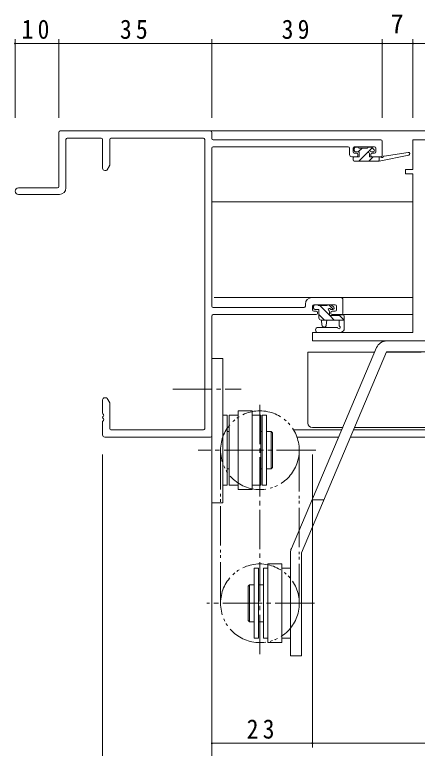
# Model space of a CAD drawing. Units: millimetres on the paper. Extents: x -420 to 373, y -297 to 267.
# Drawn here: x -117.1 to -25, y -201.7 to -34 of the extents above; entities that cross this region are included whole.
import ezdxf
from ezdxf.enums import TextEntityAlignment as Align

# ---------------------------------------------------------------- set-up
doc = ezdxf.new("R2010")
doc.units = ezdxf.units.MM
doc.linetypes.add('CHAIN2', pattern=[12, 9, -1, 1, -1])
doc.linetypes.add('DOUBLE_CHAIN2', pattern=[12.8, 9, -1, 0.6, -0.6, 0.6, -1])
for name, color, linetype, lineweight in [('0-3_YKK_11', 7, 'Continuous', 9), ('0-4_YKK_12', 2, 'Continuous', 9), ('0-5_YKK_13', 4, 'Continuous', 9), ('0-6_YKK_D', 6, 'Continuous', 9)]:
    doc.layers.add(name, color=color, linetype=linetype, lineweight=lineweight)
doc.styles.add('ＭＳ ゴシック', font='')
doc.styles.get('ＭＳ ゴシック').set_extended_font_data('MS Gothic')

msp = doc.modelspace()

# ---------------------------------------------------------------- linework, layer by layer
at = {"layer": '0-3_YKK_11'}
for p, q in [((-106.979, -73.275), (-106.979, -60.875)), ((-106.679, -60.575), (-72.279, -60.575)), ((-71.979, -60.875), (-71.979, -62.275)), ((-105.349, -62.505), (-105.349, -73.575)), ((-97.279, -62.205), (-105.049, -62.205)), ((-96.979, -69.075), (-96.979, -62.505)), ((-95.349, -62.505), (-95.349, -68.404)), ((-73.909, -62.205), (-95.049, -62.205)), ((-73.609, -128.645), (-73.609, -62.505)), ((-71.679, -62.575), (-33.279, -62.575)), ((-32.979, -62.875), (-32.979, -66.175)), ((-25.981, -62.576), (-25.981, -69.376)), ((9.019, -62.576), (-25.981, -62.576)), ((-71.979, -64.505), (-71.979, -100.645)), ((-40.779, -64.205), (-71.679, -64.205)), ((-40.479, -65.975), (-40.479, -64.505)), ((-39.679, -64.505), (-39.679, -65.375)), ((-34.779, -64.205), (-39.379, -64.205)), ((-34.479, -65.375), (-34.479, -64.505)), ((-38.879, -66.475), (-39.979, -66.475)), ((-39.379, -65.675), (-38.879, -65.675)), ((-38.579, -65.975), (-38.579, -66.175)), ((-35.579, -66.175), (-35.579, -65.975)), ((-35.279, -65.675), (-34.779, -65.675)), ((-33.279, -66.475), (-35.279, -66.475)), ((-95.389, -68.554), (-95.892, -69.425)), ((-96.152, -69.575), (-96.479, -69.575)), ((-27.681, -69.376), (-27.681, -70.376)), ((-25.981, -69.376), (-27.681, -69.376)), ((-27.681, -70.376), (-25.981, -70.376)), ((-25.981, -70.376), (-25.981, -106.646)), ((-116.229, -73.575), (-107.279, -73.575)), ((-106.849, -75.075), (-116.229, -75.075)), ((-49.079, -98.675), (-42.479, -98.675)), ((-50.579, -100.645), (-50.579, -100.175)), ((-48.949, -100.605), (-48.949, -101.475)), ((-43.779, -100.305), (-48.649, -100.305)), ((-43.479, -101.475), (-43.479, -100.605)), ((-41.979, -99.175), (-41.979, -102.275)), ((-71.679, -100.945), (-50.879, -100.945)), ((-48.649, -101.775), (-48.079, -101.775)), ((-47.779, -102.075), (-47.779, -102.275)), ((-44.779, -102.275), (-44.779, -102.075)), ((-44.479, -101.775), (-43.779, -101.775)), ((-71.979, -102.875), (-71.979, -130.275)), ((-48.079, -102.575), (-71.679, -102.575)), ((-42.279, -102.575), (-44.479, -102.575)), ((-48.981, -106.646), (-48.981, -108.576)), ((-25.981, -106.646), (-48.981, -106.646)), ((-48.981, -108.576), (-8.981, -108.576)), ((-96.979, -125.117), (-96.979, -122.075)), ((-96.479, -121.575), (-96.152, -121.575)), ((-95.892, -121.725), (-95.389, -122.597)), ((-95.349, -122.747), (-95.349, -128.645)), ((-96.979, -126.117), (-96.979, -126.034)), ((-96.979, -130.075), (-96.979, -127.034)), ((-95.049, -128.945), (-73.909, -128.945)), ((-72.279, -130.575), (-96.479, -130.575))]:
    msp.add_line(p, q, dxfattribs=at)
for centre, radius, start, end in [((-106.679, -60.875), 0.3, 90, 180), ((-72.279, -60.875), 0.3, 0, 90), ((-105.049, -62.505), 0.3, 90, 180), ((-97.279, -62.505), 0.3, 0, 90), ((-95.049, -62.505), 0.3, 90, 180), ((-73.909, -62.505), 0.3, 0, 90), ((-71.679, -62.275), 0.3, 180, 270), ((-33.279, -62.875), 0.3, 0, 90), ((-71.679, -64.505), 0.3, 90, 180), ((-40.779, -64.505), 0.3, 0, 90), ((-39.379, -64.505), 0.3, 90, 180), ((-39.379, -65.375), 0.3, 180, 270), ((-34.779, -64.505), 0.3, 0, 90), ((-34.779, -65.375), 0.3, 270, 0), ((-39.979, -65.975), 0.5, 180, 270), ((-38.879, -65.975), 0.3, 0, 90), ((-38.879, -66.175), 0.3, 270, 0), ((-35.279, -65.975), 0.3, 90, 180), ((-35.279, -66.175), 0.3, 180, 270), ((-33.279, -66.175), 0.3, 270, 0), ((-95.649, -68.404), 0.3, 330, 0), ((-96.479, -69.075), 0.5, 180, 270), ((-96.152, -69.275), 0.3, 270, 330), ((-116.229, -74.325), 0.75, 90, 270), ((-107.279, -73.275), 0.3, 270, 0), ((-106.849, -73.575), 1.5, 270, 0), ((-49.079, -100.175), 1.5, 90, 180), ((-42.479, -99.175), 0.5, 0, 90), ((-71.679, -100.645), 0.3, 180, 270), ((-50.879, -100.645), 0.3, 270, 0), ((-48.649, -100.605), 0.3, 90, 180), ((-43.779, -100.605), 0.3, 0, 90), ((-48.649, -101.475), 0.3, 180, 270), ((-48.079, -102.075), 0.3, 0, 90), ((-48.079, -102.275), 0.3, 270, 0), ((-44.479, -102.075), 0.3, 90, 180), ((-44.479, -102.275), 0.3, 180, 270), ((-43.779, -101.475), 0.3, 270, 0), ((-42.279, -102.275), 0.3, 270, 0), ((-71.679, -102.875), 0.3, 90, 180), ((-96.479, -122.075), 0.5, 90, 180), ((-96.152, -121.875), 0.3, 30, 90), ((-95.649, -122.747), 0.3, 0, 30), ((-96.779, -125.117), 0.2, 180, 246.42181), ((-96.979, -125.575), 0.3, 293.57817, 66.42181), ((-96.779, -126.034), 0.2, 113.57817, 180), ((-96.779, -126.117), 0.2, 180, 246.42181), ((-96.779, -127.034), 0.2, 113.57817, 180), ((-96.979, -126.575), 0.3, 293.57817, 66.42181), ((-95.049, -128.645), 0.3, 180, 270), ((-73.909, -128.645), 0.3, 270, 0), ((-96.479, -130.075), 0.5, 180, 270), ((-72.279, -130.275), 0.3, 270, 0)]:
    msp.add_arc(centre, radius, start, end, dxfattribs=at)
at = {"layer": '0-4_YKK_12'}
for p, q in [((-72.281, -60.575), (76.519, -60.575)), ((-71.981, -76.775), (-25.981, -76.775)), ((-25.981, -98.675), (-71.481, -98.675)), ((-42.281, -102.575), (-25.981, -102.575)), ((-53.264, -128.945), (-42.282, -128.945)), ((-39.566, -128.945), (76.519, -128.945)), ((-52.497, -130.575), (-42.974, -130.575)), ((-40.258, -130.575), (76.519, -130.575))]:
    msp.add_line(p, q, dxfattribs=at)
at = {"layer": '0-5_YKK_13'}
for p, q in [((-39.381, -65.075), (-39.381, -64.575)), ((-39.081, -64.275), (-38.581, -64.275)), ((-38.281, -65.375), (-39.081, -65.375)), ((-38.462, -65.375), (-37.562, -64.475)), ((-38.381, -64.475), (-36.381, -64.475)), ((-38.317, -67.475), (-36.104, -65.263)), ((-38.281, -66.475), (-38.281, -65.375)), ((-36.181, -64.275), (-35.581, -64.275)), ((-35.993, -65.152), (-35.287, -64.445)), ((-35.081, -65.375), (-35.42, -65.375)), ((-35.369, -64.363), (-34.869, -64.863)), ((-39.681, -67.175), (-39.681, -66.775)), ((-39.381, -66.475), (-38.281, -66.475)), ((-36.072, -67.475), (-35.072, -66.475)), ((-35.881, -65.836), (-35.881, -66.475)), ((-35.881, -66.475), (-33.683, -66.475)), ((-33.683, -67.475), (-26.922, -66.069)), ((-33.683, -66.475), (-33.596, -66.461)), ((-33.683, -67.475), (-33.683, -66.475)), ((-32.569, -66.302), (-27.027, -65.479)), ((-39.381, -67.475), (-33.683, -67.475)), ((-33.826, -67.475), (-33.683, -67.332)), ((-48.681, -101.105), (-48.681, -100.605)), ((-48.381, -100.305), (-47.881, -100.305)), ((-47.681, -100.505), (-45.581, -100.505)), ((-45.081, -102.699), (-47.274, -100.505)), ((-45.381, -100.305), (-44.781, -100.305)), ((-44.156, -101.378), (-45.229, -100.305)), ((-44.569, -100.393), (-44.069, -100.893)), ((-47.481, -101.405), (-48.381, -101.405)), ((-47.481, -103.305), (-47.481, -101.405)), ((-45.081, -101.866), (-45.081, -102.805)), ((-44.281, -101.405), (-44.62, -101.405)), ((-46.22, -103.805), (-47.481, -102.544)), ((-41.681, -103.805), (-46.981, -103.805)), ((-46.881, -103.805), (-46.779, -104.95)), ((-45.681, -103.805), (-45.783, -104.95)), ((-45.081, -102.805), (-42.781, -102.805)), ((-43.974, -103.805), (-44.974, -102.805)), ((-42.881, -104.986), (-42.881, -103.805)), ((-41.729, -103.805), (-42.775, -102.759)), ((-42.581, -102.605), (-41.981, -102.605)), ((-41.681, -102.905), (-41.681, -105.868)), ((-43.417, -105.475), (-47.664, -105.475)), ((-42.486, -106.675), (-47.664, -106.675)), ((-42.296, -106.608), (-41.865, -106.255)), ((-31.981, -108.575), (-12.981, -108.575)), ((-53.782, -156.038), (-34.282, -110.099)), ((-51.481, -157.014), (-31.981, -111.075)), ((-49.981, -111.175), (-48.981, -111.175)), ((-49.981, -127.375), (-49.981, -111.175)), ((-48.981, -111.175), (-34.739, -111.175)), ((-32.023, -111.175), (-24.051, -111.175)), ((-31.981, -111.075), (-12.981, -111.075)), ((-71.981, -145.575), (-71.981, -112.575)), ((-71.981, -112.575), (-69.481, -112.575)), ((-65.981, -142.575), (-65.981, -124.575)), ((-65.981, -124.575), (-62.781, -124.575)), ((-62.781, -124.575), (-62.781, -142.575)), ((-62.781, -125.575), (-60.781, -125.575)), ((-60.481, -125.575), (-60.481, -141.575)), ((-42.04, -128.375), (-48.981, -128.375)), ((-0.981, -128.375), (-39.324, -128.375)), ((-67.981, -129.325), (-68.481, -129.325)), ((-60.781, -129.325), (-60.481, -129.325)), ((-58.381, -129.325), (-59.481, -129.325)), ((-58.381, -129.325), (-58.381, -137.825)), ((-58.381, -129.325), (-58.081, -129.625)), ((-58.081, -137.525), (-58.081, -129.625)), ((-67.981, -137.825), (-68.481, -137.825)), ((-60.481, -137.825), (-60.781, -137.825)), ((-68.481, -141.575), (-69.481, -141.575)), ((-65.981, -142.575), (-62.781, -142.575)), ((-46.357, -144.944), (-49.073, -144.944)), ((-53.981, -180.575), (-53.981, -157.014)), ((-51.481, -180.575), (-51.481, -157.014)), ((-62.281, -160.575), (-61.281, -160.575)), ((-61.281, -160.575), (-61.281, -176.575)), ((-60.181, -160.575), (-59.181, -160.575)), ((-60.181, -176.575), (-60.181, -160.575)), ((-59.181, -177.575), (-59.181, -159.575)), ((-59.181, -159.575), (-55.981, -159.575)), ((-55.981, -159.575), (-55.981, -177.575)), ((-55.981, -160.575), (-53.981, -160.575)), ((-63.681, -164.625), (-63.381, -164.325)), ((-63.381, -164.325), (-62.281, -164.325)), ((-63.381, -172.825), (-63.381, -164.325)), ((-61.281, -164.325), (-60.181, -164.325)), ((-63.681, -172.525), (-63.681, -164.625)), ((-63.381, -172.825), (-63.681, -172.525)), ((-62.281, -172.825), (-63.381, -172.825)), ((-60.181, -172.825), (-61.281, -172.825)), ((-59.181, -176.575), (-60.181, -176.575)), ((-55.981, -177.575), (-59.181, -177.575)), ((-53.981, -176.575), (-55.981, -176.575)), ((-51.481, -180.575), (-53.981, -180.575))]:
    msp.add_line(p, q, dxfattribs=at)
at = {"layer": '0-5_YKK_13', "linetype": 'CHAIN2'}
for p, q in [((-80.931, -119.575), (-65.299, -119.575)), ((-60.981, -180.182), (-60.981, -122.613)), ((-48.19, -133.575), (-75.116, -133.575)), ((-48.49, -168.575), (-73.116, -168.575))]:
    msp.add_line(p, q, dxfattribs=at)
at = {"layer": '0-5_YKK_13', "linetype": 'DOUBLE_CHAIN2'}
for p, q in [((-69.982, -133.576), (-69.981, -168.576)), ((-51.981, -168.575), (-51.982, -133.575))]:
    msp.add_line(p, q, dxfattribs=at)
at = {"layer": '0-5_YKK_13'}
for points in [[(-69.481, -112.575), (-69.481, -145.575), (-71.981, -145.575)], [(-69.481, -125.575), (-68.481, -125.575), (-68.481, -141.575)], [(-65.981, -141.575), (-67.981, -141.575), (-67.981, -125.575), (-65.981, -125.575)], [(-60.781, -125.575), (-60.781, -141.575), (-62.781, -141.575)], [(-58.081, -137.525), (-58.381, -137.825), (-59.481, -137.825)], [(-61.281, -176.575), (-62.281, -176.575), (-62.281, -160.575)]]:
    msp.add_lwpolyline(points, dxfattribs=at)
msp.add_lwpolyline([(-59.481, -141.575), (-60.481, -141.575), (-60.481, -125.575), (-59.481, -125.575)], close=True, dxfattribs=at)
at = {"layer": '0-5_YKK_13', "linetype": 'DOUBLE_CHAIN2'}
for centre in [(-60.982, -133.575), (-60.981, -168.575)]:
    msp.add_circle(centre, 9, dxfattribs=at)
at = {"layer": '0-5_YKK_13'}
for centre, radius, start, end in [((-39.081, -64.575), 0.3, 90, 180), ((-39.081, -65.075), 0.3, 180, 270), ((-38.581, -64.475), 0.2, 0, 90), ((-36.181, -64.475), 0.2, 90, 180), ((-35.881, -65.375), 0.25, 33.05573, 236.94426), ((-35.42, -65.075), 0.3, 213.05573, 270), ((-35.581, -64.575), 0.3, 45, 90), ((-35.081, -65.075), 0.3, 270, 45), ((-39.381, -66.775), 0.3, 90, 180), ((-36.181, -65.836), 0.3, 0, 56.94426), ((-33.548, -66.757), 0.3, 39.19753, 99.19753), ((-33.083, -66.378), 0.3, 219.19753, 338.44934), ((-32.525, -66.599), 0.3, 98.44934, 158.44934), ((-26.983, -65.775), 0.3, 281.7498, 98.44934), ((-39.381, -67.175), 0.3, 180, 270), ((-48.381, -100.605), 0.3, 90, 180), ((-47.881, -100.505), 0.2, 0, 90), ((-45.381, -100.505), 0.2, 90, 180), ((-44.781, -100.605), 0.3, 45, 90), ((-48.381, -101.105), 0.3, 180, 270), ((-45.081, -101.405), 0.25, 33.05573, 236.94426), ((-45.381, -101.866), 0.3, 0, 56.94426), ((-44.62, -101.105), 0.3, 213.05573, 270), ((-44.281, -101.105), 0.3, 270, 45), ((-46.981, -103.305), 0.5, 180, 270), ((-42.581, -102.805), 0.2, 90, 180), ((-41.981, -102.905), 0.3, 0, 90), ((-47.664, -106.075), 0.6, 90, 270), ((-46.281, -104.905), 0.5, 185.09206, 354.90793), ((-43.417, -105.775), 0.3, 26.74368, 90), ((-42.881, -105.505), 0.3, 206.74368, 60), ((-42.581, -104.986), 0.3, 180, 239.99998), ((-42.486, -106.375), 0.3, 270, 309.23453), ((-42.181, -105.868), 0.5, 309.23453, 0), ((-31.981, -111.075), 2.5, 90, 157), ((-48.981, -127.375), 1, 180, 270), ((-51.481, -157.014), 2.5, 157, 180)]:
    msp.add_arc(centre, radius, start, end, dxfattribs=at)
at = {"layer": '0-6_YKK_D'}
for p, q in [((-116.981, -57.575), (-116.981, -39.575)), ((-106.981, -57.575), (-106.981, -39.575)), ((-106.981, -57.575), (-106.981, -39.575)), ((-71.981, -57.575), (-71.981, -39.575)), ((-71.981, -57.575), (-71.981, -39.575)), ((-32.981, -57.575), (-32.981, -39.575)), ((-32.981, -57.575), (-32.981, -39.575)), ((-25.981, -57.575), (-25.981, -39.575)), ((-25.981, -57.575), (-25.981, -39.575)), ((-106.981, -40.575), (-116.981, -40.575)), ((-71.981, -40.575), (-106.981, -40.575)), ((-71.981, -40.575), (-32.981, -40.575)), ((-32.981, -40.575), (-25.981, -40.575)), ((-25.981, -40.575), (9.019, -40.575)), ((-96.981, -134.575), (-96.981, -221.575)), ((-71.981, -134.575), (-71.981, -201.575)), ((-71.981, -134.575), (-71.981, -221.575)), ((-71.981, -134.575), (-71.981, -221.575)), ((-48.981, -134.575), (-48.981, -201.575)), ((-48.981, -134.575), (-48.981, -201.575)), ((-71.981, -200.575), (-48.981, -200.575)), ((-48.981, -200.575), (9.019, -200.575))]:
    msp.add_line(p, q, dxfattribs=at)
for centre, start, end in [((-116.981, -40.575), 0, 180), ((-116.981, -40.575), 180, 0), ((-106.981, -40.575), 0, 180), ((-106.981, -40.575), 0, 180), ((-106.981, -40.575), 180, 0), ((-106.981, -40.575), 180, 0), ((-71.981, -40.575), 0, 180), ((-71.981, -40.575), 0, 180), ((-71.981, -40.575), 180, 0), ((-71.981, -40.575), 180, 0), ((-32.981, -40.575), 0, 180), ((-32.981, -40.575), 0, 180), ((-32.981, -40.575), 180, 0), ((-32.981, -40.575), 180, 0), ((-25.981, -40.575), 0, 180), ((-25.981, -40.575), 0, 180), ((-25.981, -40.575), 180, 0), ((-25.981, -40.575), 180, 0), ((-71.981, -200.575), 0, 180), ((-71.981, -200.575), 180, 0), ((-48.981, -200.575), 0, 180), ((-48.981, -200.575), 0, 180), ((-48.981, -200.575), 180, 0), ((-48.981, -200.575), 180, 0)]:
    msp.add_arc(centre, 0.106, start, end, dxfattribs=at)

# ---------------------------------------------------------------- texts
at = {"layer": '0-6_YKK_D', "color": 3, "style": 'ＭＳ ゴシック'}
msp.add_text('7', height=4.399, dxfattribs=at).set_placement((-31.081, -39.575), align=Align.BOTTOM_LEFT)
at = {"layer": '0-6_YKK_D', "color": 3, "char_height": 4.399, "attachment_point": 7, "style": 'ＭＳ ゴシック'}
for s, insert in [('\\T1.36;\\W0.9;10', (-115.501, -39.575)), ('\\T1.36;\\W0.9;35', (-93.001, -39.575)), ('\\T1.36;\\W0.9;39', (-56.001, -39.575)), ('\\T1.36;\\W0.9;23', (-64.001, -199.575))]:
    msp.add_mtext(s, dxfattribs=dict(at, insert=insert))

doc.saveas('drawing.dxf')
